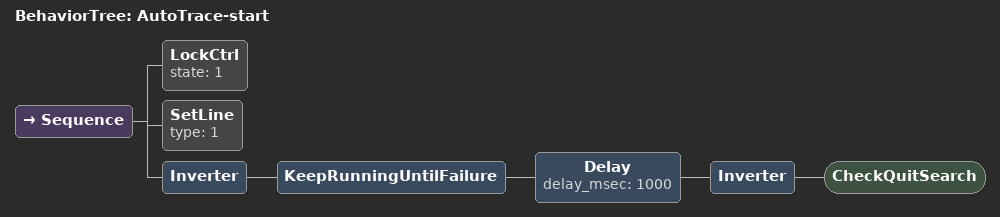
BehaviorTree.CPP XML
<?xml version="1.0" encoding="UTF-8"?>
<root BTCPP_format="4">

    <!-- 自动跟踪测试树 -->
    <BehaviorTree ID="AutoTrace-start">
        <Sequence>
            <LockCtrl state="1" />
            <SetLine type="1" />
            <Inverter>
                <KeepRunningUntilFailure>
                    <Delay delay_msec="1000">
                        <Inverter>
                            <CheckQuitSearch />
                        </Inverter>
                    </Delay>
                </KeepRunningUntilFailure>
            </Inverter>
        </Sequence>
    </BehaviorTree>

</root>
